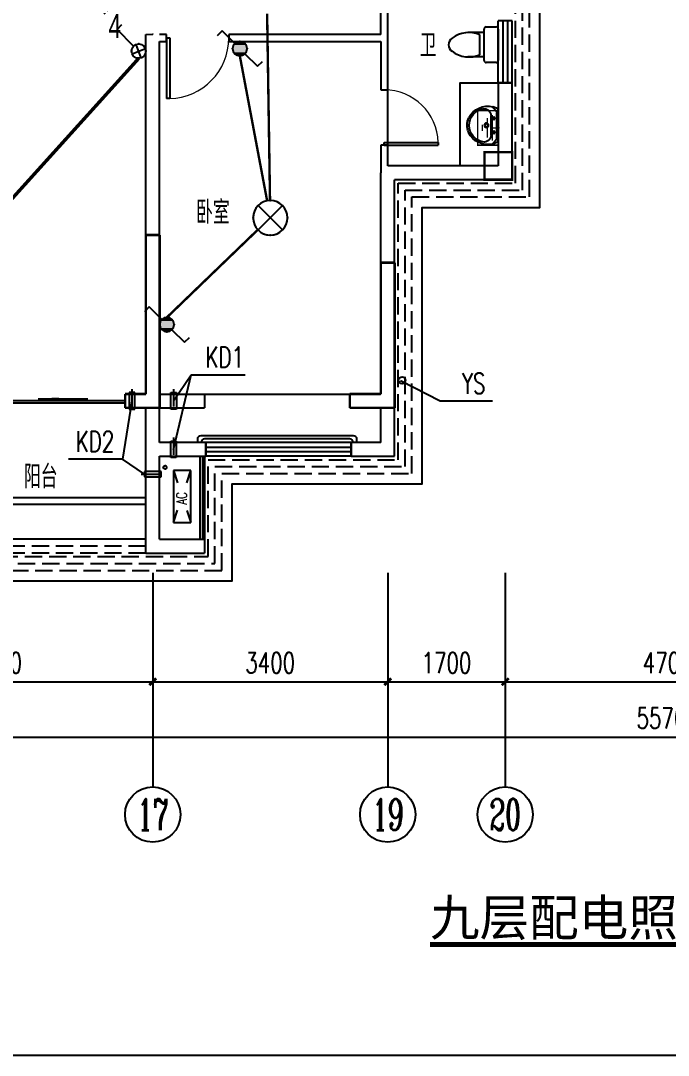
# Model space of a CAD drawing. Extents: x -993182 to -819982, y 169304 to 600104.
# Drawn here: x -963660 to -954289, y 263404 to 278368 of the extents above; entities that cross this region are included whole.
import ezdxf
from ezdxf.enums import TextEntityAlignment as Align

# ---------------------------------------------------------------- set-up
doc = ezdxf.new("R2010")
doc.units = 0
doc.header["$LTSCALE"] = 1000
doc.header["$MEASUREMENT"] = 0
doc.linetypes.add('DASH', pattern=[0.35, 0.25, -0.1])
for name, color, linetype in [('AXIS', 3, 'Continuous'), ('AXIS_TEXT', 7, 'Continuous'), ('DIM-照明', 3, 'Continuous'), ('DIM_LEAD', 3, 'Continuous'), ('DIM_SYMB', 3, 'Continuous'), ('EQUIP-照明', 3, 'Continuous'), ('EQUIP-箱柜', 3, 'Continuous'), ('kan', 146, 'Continuous'), ('KTIAO', 124, 'Continuous'), ('PUB_TEXT', 7, 'Continuous'), ('WALL', 4, 'Continuous'), ('WINDOW', 2, 'Continuous'), ('WIRE-照明', 1, 'Continuous'), ('冷凝水管', 6, 'Continuous'), ('家具', 187, 'Continuous'), ('屋面', 139, 'Continuous'), ('栏杆', 169, 'Continuous'), ('空调、空调洞', 66, 'Continuous'), ('表格', 157, 'Continuous'), ('面层', 215, 'Continuous')]:
    doc.layers.add(name, color=color, linetype=linetype)
doc.layers.add('RENDERING', color=125, linetype='Continuous', lineweight=13)
doc.styles.add('-黑体', font='simhei.ttf')
doc.styles.add('_ROMANC', font='romanc__.ttf', dxfattribs={"width": 0.700005})
doc.styles.add('_TCH_AXIS', font='COMPLEX', dxfattribs={"bigfont": 'GBCBIG'})
doc.styles.add('_TCH_DIM', font='SIMPLEX', dxfattribs={"bigfont": 'GBCBIG'})
doc.styles.add('_TCH_DIM_T3', font='SIMPLEX', dxfattribs={"width": 0.705882, "bigfont": 'GBCBIG'})
doc.styles.add('_TEL_DIM', font='ICED', dxfattribs={"width": 0.8, "height": 3.5, "bigfont": 'BZHZ'})
doc.styles.add('COMPLEX', font='COMPLEX')
doc.styles.add('DIM_FONT', font='simplex_.ttf', dxfattribs={"width": 0.7, "bigfont": 'GBCBIG'})
doc.styles.get("Standard").update_dxf_attribs({"font": 'gbenor.shx', "bigfont": 'gbcbig.shx'})
doc.dimstyles.new('_TCH_ARCH&&100', dxfattribs={"dimtxt": 297.5, "dimasz": 100, "dimexe": 250, "dimexo": 300, "dimgap": 126.25, "dimtad": 1, "dimdec": 0, "dimzin": 0, "dimdsep": 46, "dimtxsty": '_TCH_DIM_T3', "dimblk": 'ARCHTICK', "dimcen": 0.09, "dimclrt": 7, "dimazin": 2, "dimtfac": 1, "dimtdec": 0, "dimtix": 1, "dimtmove": 2, "dimatfit": 3, "dimfxl": 0, "dimtolj": 1, "dimtzin": 0, "dimarcsym": 0})

# ---------------------------------------------------------------- blocks, each defined once
blk = doc.blocks.new('90304092557924')
at = {"layer": 'KTIAO'}
for p, q in [((-375, 125), (-198, 66)), ((-375, 125), (-375, -125)), ((375, 125), (-375, 125)), ((375, 125), (198, 66)), ((375, -125), (375, 125)), ((-203, -68), (-375, -125)), ((-375, -125), (375, -125)), ((200, -67), (375, -125))]:
    blk.add_line(p, q, dxfattribs=at)
at = {"layer": 'KTIAO', "style": '_ROMANC', "width": 0.7}
blk.add_text('AC', height=148.6, dxfattribs=at).set_placement((-113, -66))
at = {"layer": 'KTIAO', "style": 'DIM_FONT', "oblique": 0, "width": 0.6, "flags": 9}
for tag in ['XSIZE', 'YSIZE']:
    blk.add_attdef(tag, (-375, -125), '', height=0.5, dxfattribs=at)
blk = doc.blocks.new('A$C6A1B0631')
at = {"layer": '家具'}
for p, q in [((0, 527), (0, 667)), ((30, 697), (470, 697)), ((500, 667), (500, 527)), ((470, 497), (30, 497)), ((80, 497), (80, 267)), ((390, 437), (110, 437)), ((420, 497), (420, 267))]:
    blk.add_line(p, q, dxfattribs=at)
for centre, radius, start, end in [((30, 667), 30, 90, 180), ((470, 667), 30, 0, 90), ((30, 527), 30, 180, 270), ((477, 284), 398, 157.4505, 216.6381), ((23, 284), 398, 323.3619, 22.5495), ((470, 527), 30, 270, 0), ((250, 108), 110, 213.4509, 326.5491)]:
    blk.add_arc(centre, radius, start, end, dxfattribs=at)
blk = doc.blocks.new('M_E6')
for p, q in [((-240, 0), (-270, -79)), ((240, 0), (-240, 0)), ((-237, 0), (239, 0)), ((240, 0), (270, -79)), ((-213, -36), (-271, -91)), ((-179, -23), (181, -23)), ((141, -105), (-141, -105)), ((-141, -105), (141, -105)), ((217, -37), (274, -95))]:
    blk.add_line(p, q)
for centre, radius in [((-99, -65), 16.3), ((2, -172), 31.6), ((2, -172), 23), ((101, -65), 16.3)]:
    blk.add_circle(centre, radius)
for centre, radius, start, end in [((28, -152), 307, 166.1751, 244.7296), ((-141, -205), 100, 90, 190.5602), ((-179, -73), 50, 90, 133.181), ((-28, -152), 307, 297.0639, 13.8249), ((141, -205), 100, 349.4398, 90), ((181, -73), 50, 44.5607, 90), ((0, -179), 243, 190.5602, 349.4398), ((0, -201), 250, 245.8071, 296.4628), ((28, -152), 307, 266.589, 266.5936)]:
    blk.add_arc(centre, radius, start, end)
at = {"width": 0.8, "flags": 9}
for tag in ['XSIZE', 'YSIZE']:
    blk.add_attdef(tag, (0, 0), '', height=0.5, dxfattribs=at)
blk = doc.blocks.new('TRHH')
at = {"color": 6}
for centre in [(-249202, -461390), (-233616, -461390), (-252617, -471151), (-230201, -471151), (-244307, -473179), (-238511, -473179)]:
    blk.add_circle(centre, 50, dxfattribs=at)
blk = doc.blocks.new('q5')
at = {"color": 3, "const_width": 35}
blk.add_lwpolyline([(-495792, -561244), (-495792, -560844), (-496192, -560844), (-496192, -561244)], close=True, dxfattribs=at)
for points in [[(-501092, -564344), (-501092, -562044)], [(-501092, -562044), (-500892, -562044)], [(-500892, -564544), (-500892, -562044)], [(-497692, -564344), (-497692, -562444)], [(-497692, -562444), (-497492, -562444)], [(-497492, -564544), (-497492, -562444)], [(-501392, -564344), (-501092, -564344)], [(-501392, -564544), (-501392, -564344)], [(-498142, -564344), (-497692, -564344)], [(-498142, -564544), (-498142, -564344)], [(-501392, -564544), (-500892, -564544)], [(-498142, -564544), (-497492, -564544)]]:
    blk.add_lwpolyline(points, dxfattribs=at)
blk = doc.blocks.new('A$C06D6341B')
at = {"layer": '空调、空调洞', "linetype": 'DASH'}
for p, q in [((40, 0), (40, 340)), ((80, 290), (0, 290)), ((0, 290), (0, 50)), ((80, 50), (80, 290)), ((0, 50), (80, 50))]:
    blk.add_line(p, q, dxfattribs=at)
blk = doc.blocks.new('kt')
at = {"layer": 'DIM_LEAD'}
for p, q in [((-424744, -799004), (-424488, -797925)), ((-424744, -799004), (-424488, -797925)), ((-424744, -799004), (-424488, -797925)), ((-424744, -799004), (-424488, -797925)), ((-424744, -799004), (-424488, -797925)), ((-424742, -798304), (-424488, -797925)), ((-424488, -797925), (-423707, -797925)), ((-425344, -798304), (-425483, -799145)), ((-425344, -798304), (-425483, -799145)), ((-425344, -798304), (-425483, -799145)), ((-425344, -798304), (-425483, -799145)), ((-425344, -798304), (-425483, -799145)), ((-425483, -799145), (-426264, -799145)), ((-425162, -799364), (-425483, -799145))]:
    blk.add_line(p, q, dxfattribs=at)
at = {"layer": '冷凝水管'}
blk.add_circle((-424866, -799264, -76424), 25, dxfattribs=at)
at = {"layer": '空调、空调洞'}
for p, rotation in [((-425304, -798134, -76424), 180), ((-425212, -799324, -76424), 270)]:
    blk.add_blockref('A$C06D6341B', p, dxfattribs=dict(at, rotation=rotation))
at = {"layer": '空调、空调洞', "xscale": -1, "rotation": 180}
for p in [(-424782, -798134, -76424), (-424784, -798834, -76424)]:
    blk.add_blockref('A$C06D6341B', p, dxfattribs=at)
at = {"layer": 'DIM_LEAD', "color": 7, "style": '_TCH_DIM', "width": 0.705882}
for s, p in [('KD1', (-424282, -797820)), ('KD2', (-426159, -799040))]:
    blk.add_text(s, height=297.5, dxfattribs=at).set_placement(p)
blk = doc.blocks.new('trh')
at = {"layer": 'DIM_LEAD'}
for p, q in [((-230225, -471153), (-229648, -471451)), ((-229648, -471451), (-228893, -471451))]:
    blk.add_line(p, q, dxfattribs=at)
at = {"layer": 'DIM_LEAD', "color": 7, "style": '_TCH_DIM', "width": 0.705882}
blk.add_text('YS', height=297.5, dxfattribs=at).set_placement((-229338, -471346))
blk = doc.blocks.new('$DorLib2D$00000131')
at = {"color": 0, "linetype": 'Continuous'}
for p, q in [((0.15, 0.125), (0.2319, 0.1973)), ((0.2319, 0.1973), (0.2319, 0.125)), ((-0.5, 0.125), (-0.5, 0)), ((0.0192, 0.125), (-0.5, 0.125)), ((0.0192, 0), (0.0192, 0.125)), ((0.35, 0.125), (0.15, 0.125)), ((-0.5, 0), (0.0192, 0)), ((-0.024, 0), (0.5, 0)), ((-0.024, -0.125), (-0.024, 0)), ((0.5, 0), (0.5, -0.125)), ((-0.35, -0.125), (-0.15, -0.125)), ((-0.2319, -0.1973), (-0.2319, -0.125)), ((-0.15, -0.125), (-0.2319, -0.1973)), ((0.5, -0.125), (-0.024, -0.125))]:
    blk.add_line(p, q, dxfattribs=at)
blk = doc.blocks.new('$DorLib2D$00000001')
for p, q in [((0.45, 0.975), (0.5, 0.975)), ((0.45, 0), (0.45, 0.975)), ((0.5, 0), (0.5, 0.975)), ((0.5, 0), (0.45, 0))]:
    blk.add_line(p, q)
at = {"lineweight": 13}
blk.add_arc((0.475, 0), 0.975, 91.4693, 180, dxfattribs=at)
blk = doc.blocks.new('$WINLIB2D$00000001')
at = {"color": 0}
for points in [[(-0.5, 0.5), (-0.5, -0.5)], [(-0.5, 0.5), (0.5, 0.5)], [(0.5, -0.5), (0.5, 0.5)], [(0.5, 0.1667), (-0.5, 0.1667)], [(0.5, -0.1667), (-0.5, -0.1667)], [(-0.5, -0.5), (0.5, -0.5)]]:
    blk.add_lwpolyline(points, dxfattribs=at)
blk = doc.blocks.new('_AXISO')
blk.add_circle((0, 0), 0.5)
at = {"layer": 'AXIS_TEXT', "style": 'COMPLEX', "width": 1.041667}
blk.add_attdef('A', text='', height=0.56, dxfattribs=at).set_placement((-0.25, -0.28), (0.25, -0.28), align=Align.FIT)
blk = doc.blocks.new('_ArchTick')
at = {"color": 0, "linetype": 'ByBlock', "const_width": 0.4}
blk.add_lwpolyline([(-0.5, -0.5), (0.5, 0.5)], dxfattribs=at)
blk = doc.blocks.new('*D956')
at = {"layer": 'AXIS', "color": 0, "lineweight": -2}
for p, q in [((-343309, -473937), (-343309, -476563)), ((-287609, -473937), (-287609, -476563)), ((-343309, -476313), (-287609, -476313))]:
    blk.add_line(p, q, dxfattribs=at)
at = {"layer": 'Defpoints', "color": 0}
for p in [(-343309, -473637), (-287609, -473637), (-287609, -476313)]:
    blk.add_point(p, dxfattribs=at)
at = {"layer": 'AXIS', "color": 0, "lineweight": -2, "xscale": 100, "yscale": 100, "zscale": 100, "rotation": 180}
blk.add_blockref('_ArchTick', (-343309, -476313), dxfattribs=at)
at = {"layer": 'AXIS', "color": 0, "lineweight": -2, "xscale": 100, "yscale": 100, "zscale": 100}
blk.add_blockref('_ArchTick', (-287609, -476313), dxfattribs=at)
at = {"layer": 'AXIS', "color": 7, "insert": (-315459, -476038), "char_height": 297.5, "attachment_point": 5, "style": '_TCH_DIM_T3'}
blk.add_mtext('\\A1;55700', dxfattribs=at)
blk = doc.blocks.new('*D963')
at = {"layer": 'AXIS', "color": 0, "lineweight": -2}
for p, q in [((-327409, -473937), (-327409, -475763)), ((-322909, -473937), (-322909, -475763)), ((-327409, -475513), (-322909, -475513))]:
    blk.add_line(p, q, dxfattribs=at)
at = {"layer": 'Defpoints', "color": 0}
for p in [(-327409, -473637), (-322909, -473637), (-322909, -475513)]:
    blk.add_point(p, dxfattribs=at)
at = {"layer": 'AXIS', "color": 0, "lineweight": -2, "xscale": 100, "yscale": 100, "zscale": 100, "rotation": 180}
blk.add_blockref('_ArchTick', (-327409, -475513), dxfattribs=at)
at = {"layer": 'AXIS', "color": 0, "lineweight": -2, "xscale": 100, "yscale": 100, "zscale": 100}
blk.add_blockref('_ArchTick', (-322909, -475513), dxfattribs=at)
at = {"layer": 'AXIS', "color": 7, "insert": (-325159, -475238), "char_height": 297.5, "attachment_point": 5, "style": '_TCH_DIM_T3'}
blk.add_mtext('\\A1;4500', dxfattribs=at)
blk = doc.blocks.new('*D964')
at = {"layer": 'AXIS', "color": 0, "lineweight": -2}
for p, q in [((-322909, -473937), (-322909, -475763)), ((-319509, -473937), (-319509, -475763)), ((-322909, -475513), (-319509, -475513))]:
    blk.add_line(p, q, dxfattribs=at)
at = {"layer": 'Defpoints', "color": 0}
for p in [(-322909, -473637), (-319509, -473637), (-319509, -475513)]:
    blk.add_point(p, dxfattribs=at)
at = {"layer": 'AXIS', "color": 0, "lineweight": -2, "xscale": 100, "yscale": 100, "zscale": 100, "rotation": 180}
blk.add_blockref('_ArchTick', (-322909, -475513), dxfattribs=at)
at = {"layer": 'AXIS', "color": 0, "lineweight": -2, "xscale": 100, "yscale": 100, "zscale": 100}
blk.add_blockref('_ArchTick', (-319509, -475513), dxfattribs=at)
at = {"layer": 'AXIS', "color": 7, "insert": (-321209, -475238), "char_height": 297.5, "attachment_point": 5, "style": '_TCH_DIM_T3'}
blk.add_mtext('\\A1;3400', dxfattribs=at)
blk = doc.blocks.new('*D965')
at = {"layer": 'AXIS', "color": 0, "lineweight": -2}
for p, q in [((-319509, -473937), (-319509, -475763)), ((-317809, -473937), (-317809, -475763)), ((-319509, -475513), (-317809, -475513))]:
    blk.add_line(p, q, dxfattribs=at)
at = {"layer": 'Defpoints', "color": 0}
for p in [(-319509, -473637), (-317809, -473637), (-317809, -475513)]:
    blk.add_point(p, dxfattribs=at)
at = {"layer": 'AXIS', "color": 0, "lineweight": -2, "xscale": 100, "yscale": 100, "zscale": 100, "rotation": 180}
blk.add_blockref('_ArchTick', (-319509, -475513), dxfattribs=at)
at = {"layer": 'AXIS', "color": 0, "lineweight": -2, "xscale": 100, "yscale": 100, "zscale": 100}
blk.add_blockref('_ArchTick', (-317809, -475513), dxfattribs=at)
at = {"layer": 'AXIS', "color": 7, "insert": (-318659, -475238), "char_height": 297.5, "attachment_point": 5, "style": '_TCH_DIM_T3'}
blk.add_mtext('\\A1;1700', dxfattribs=at)
blk = doc.blocks.new('*D966')
at = {"layer": 'AXIS', "color": 0, "lineweight": -2}
for p, q in [((-317809, -473937), (-317809, -475763)), ((-313109, -473937), (-313109, -475763)), ((-317809, -475513), (-313109, -475513))]:
    blk.add_line(p, q, dxfattribs=at)
at = {"layer": 'Defpoints', "color": 0}
for p in [(-317809, -473637), (-313109, -473637), (-313109, -475513)]:
    blk.add_point(p, dxfattribs=at)
at = {"layer": 'AXIS', "color": 0, "lineweight": -2, "xscale": 100, "yscale": 100, "zscale": 100, "rotation": 180}
blk.add_blockref('_ArchTick', (-317809, -475513), dxfattribs=at)
at = {"layer": 'AXIS', "color": 0, "lineweight": -2, "xscale": 100, "yscale": 100, "zscale": 100}
blk.add_blockref('_ArchTick', (-313109, -475513), dxfattribs=at)
at = {"layer": 'AXIS', "color": 7, "insert": (-315459, -475238), "char_height": 297.5, "attachment_point": 5, "style": '_TCH_DIM_T3'}
blk.add_mtext('\\A1;4700', dxfattribs=at)
blk = doc.blocks.new('$equip$00002539')
for p, q in [((-0.354, 0.354), (0.354, -0.354)), ((0.354, 0.354), (-0.354, -0.354))]:
    blk.add_line(p, q)
at = {"const_width": 0.04}
blk.add_lwpolyline([(-0.5, 0, 1), (0.5, 0, 1), (-0.5, 0, 0.911406)], format="xyb", dxfattribs=at)
blk.add_circle((0, 0), 0.5)
for p in [(0, 0.5), (-0.5, 0), (0.5, 0), (0, -0.5)]:
    blk.add_point(p)
at = {"color": 7, "style": '_TEL_DIM', "flags": 1}
blk.add_attdef('A', text='', height=0.00002, dxfattribs=at).set_placement((0, 0), align=Align.MIDDLE_CENTER)
blk = doc.blocks.new('$equip$00001208')
for p, q in [((0.147, 0.356), (0.512, 0.72)), ((0.512, 0.72), (0.653, 0.579)), ((-0.147, 0.061), (-0.512, -0.304)), ((-0.512, -0.304), (-0.653, -0.162))]:
    blk.add_line(p, q)
blk.add_circle((0, 0.208), 0.208)
for points in [[(-0.18, 0.312), (0.18, 0.312), (-0.208, 0.208), (0.208, 0.208)], [(-0.104, 0.389), (0.104, 0.389), (-0.18, 0.312), (0.18, 0.312)], [(0, 0.417), (0, 0.417), (-0.104, 0.389), (0.104, 0.389)], [(-0.18, 0.104), (0.18, 0.104), (-0.208, 0.208), (0.208, 0.208)], [(-0.104, 0.028), (0.104, 0.028), (-0.18, 0.104), (0.18, 0.104)], [(0, 0), (0, 0), (-0.104, 0.028), (0.104, 0.028)]]:
    blk.add_solid(points)
at = {"layer": 'EQUIP-照明'}
for p in [(0, 0.417), (-0.208, 0.208), (0, 0), (0.208, 0.208)]:
    blk.add_point(p, dxfattribs=at)
at = {"layer": 'EQUIP-照明', "flags": 9}
blk.add_attdef('A', (0, 0), '', height=0.00002, dxfattribs=at)
blk = doc.blocks.new('$equip$00003196')
at = {"const_width": 0.04}
blk.add_lwpolyline([(-0.5, 0), (0.5, 0), (0.5, -0.6), (-0.5, -0.6)], close=True, dxfattribs=at)
for points in [[(0, 0), (0, -0.173)], [(-0.375, -0.173), (0.375, -0.173)], [(-0.281, -0.32), (0.281, -0.32)], [(-0.094, -0.468), (0.094, -0.468)]]:
    blk.add_lwpolyline(points, dxfattribs=at)
blk.add_point((0, 0))
at = {"flags": 9}
blk.add_attdef('A', (0, 0), '', height=0.00002, rotation=180, dxfattribs=at)
blk = doc.blocks.new('$TELECSYS$00000095')
blk.add_line((0.4, 0.4), (-0.4, -0.4))
at = {"width": 0.8}
blk.add_attdef('N', text='', height=1, dxfattribs=at).set_placement((-0.017, 1.056), align=Align.MIDDLE)
blk = doc.blocks.new('$TelecSys$00000152')
blk.add_blockref('$TELECSYS$00000095', (0, 0))
at = {"style": '_TEL_DIM', "width": 0.7}
blk.add_attdef('N', text='', height=0.875, dxfattribs=at).set_placement((-0.015, 0.924), align=Align.MIDDLE)
blk = doc.blocks.new('$equip$00003183')
for p, q in [((0.147, 0.356), (0.625, 0.833)), ((0.625, 0.833), (0.766, 0.692)), ((-0.076, 0.402), (0.076, 0.014)), ((-0.194, 0.132), (0.194, 0.285))]:
    blk.add_line(p, q)
blk.add_circle((0, 0.208), 0.208)
for p in [(0, 0.417), (-0.208, 0.208), (0, 0), (0.208, 0.208)]:
    blk.add_point(p)
at = {"flags": 9}
blk.add_attdef('A', (0, 0), '', height=0.00002, dxfattribs=at)
blk = doc.blocks.new('5#、7#楼参照')
at = {"layer": 'AXIS'}
for p, q in [((-322908.8, -475591.3), (-322908.8, -477033.5)), ((-319508.8, -475591.3), (-319508.8, -477033.5)), ((-317808.8, -475591.3), (-317808.8, -477033.5))]:
    blk.add_line(p, q, dxfattribs=at)
at = {"layer": 'kan'}
blk.add_line((-322158.8, -472250.9), (-322158.8, -473450.9), dxfattribs=at)
at = {"layer": 'kan', "color": 124, "elevation": 0}
for points in [[(-323008.8, -472850.9), (-327308.8, -472850.9), (-327308.8, -472850.9)], [(-323008.8, -472950.9), (-327308.8, -472950.9)]]:
    blk.add_lwpolyline(points, dxfattribs=at)
at = {"layer": 'kan'}
blk.add_lwpolyline([(-323008.8, -473450.9), (-327308.8, -473450.9)], dxfattribs=at)
at = {"layer": 'kan', "linetype": 'DASH'}
for points in [[(-323008.8, -473550.9), (-327308.8, -473550.9)], [(-323008.8, -473650.9), (-327308.8, -473650.9)]]:
    blk.add_lwpolyline(points, dxfattribs=at)
at = {"layer": 'WALL'}
for p, q in [((-319608.8, -466150.9), (-319608.8, -465050.9)), ((-319508.8, -466250.9), (-319508.8, -465050.9)), ((-323008.8, -466150.9), (-322908.3, -466143.6)), ((-322901, -466144.1), (-322908.3, -466143.6)), ((-323008.8, -466250.9), (-323008.8, -466150.9)), ((-323008.8, -471350.9), (-323008.8, -466250.9)), ((-322708.8, -466150.9), (-322808.8, -466150.9)), ((-322808.8, -471350.9), (-322808.8, -466250.9)), ((-322808.8, -466250.9), (-322708.8, -466250.9)), ((-322708.8, -466250.9), (-322708.8, -466150.9)), ((-319608.8, -466150.9), (-321808.8, -466150.9)), ((-321808.8, -466150.9), (-321808.8, -466250.9)), ((-321808.8, -466250.9), (-319608.8, -466250.9)), ((-319608.8, -466250.9), (-319608.8, -466950.9)), ((-319508.8, -466950.9), (-319508.8, -466250.9)), ((-317708.8, -466850.9), (-317908.8, -466850.9)), ((-317908.8, -466850.9), (-317908.8, -468050.9)), ((-317708.8, -468250.9), (-317708.8, -466850.9)), ((-319608.8, -466950.9), (-319508.8, -466950.9)), ((-319508.8, -467750.9), (-319608.8, -467750.9)), ((-319608.8, -467750.9), (-319608.8, -468150.9)), ((-319508.8, -468050.9), (-319508.8, -467750.9)), ((-317908.8, -468050.9), (-319508.8, -468050.9)), ((-319608.8, -471350.9), (-319608.8, -468150.9)), ((-317708.8, -468250.9), (-319408.8, -468250.9)), ((-319408.8, -471450.9), (-319408.8, -468250.9)), ((-323008.8, -471350.9), (-323308.8, -471350.9)), ((-323308.8, -471350.9), (-323308.8, -471550.9)), ((-322808.8, -471350.9), (-322158.8, -471350.9)), ((-322158.8, -471350.9), (-322158.8, -471550.9)), ((-319608.8, -471350.9), (-320058.8, -471350.9)), ((-320058.8, -471550.9), (-320058.8, -471350.9)), ((-319408.8, -472250.9), (-319408.8, -471450.9)), ((-323308.8, -471550.9), (-323008.8, -471550.9)), ((-323008.8, -472150.9), (-323008.8, -471550.9)), ((-322808.8, -472050.9), (-322808.8, -471550.9)), ((-322808.8, -471550.9), (-322158.8, -471550.9)), ((-319608.8, -471550.9), (-320058.8, -471550.9)), ((-319608.8, -472050.9), (-319608.8, -471550.9)), ((-322138.8, -472050.9), (-322808.8, -472050.9)), ((-322138.8, -472250.9), (-322138.8, -472050.9)), ((-319608.8, -472050.9), (-320038.8, -472050.9)), ((-320038.8, -472050.9), (-320038.8, -472250.9)), ((-323008.8, -473650.9), (-323008.8, -472150.9)), ((-322808.8, -472250.9), (-322138.8, -472250.9)), ((-322808.8, -473450.9), (-322808.8, -472250.9)), ((-320038.8, -472250.9), (-319408.8, -472250.9)), ((-322808.8, -473450.9), (-322158.8, -473450.9)), ((-322158.8, -473450.9), (-322158.8, -473650.9)), ((-323008.8, -473650.9), (-322158.8, -473650.9))]:
    blk.add_line(p, q, dxfattribs=at)
at = {"layer": 'WINDOW'}
for p, q in [((-319508.8, -467750.9, 0), (-319508.8, -466950.9, 0)), ((-322158.8, -471350.9), (-320058.8, -471350.9))]:
    blk.add_line(p, q, dxfattribs=at)
at = {"layer": '家具'}
blk.add_lwpolyline([(-317908.8, -468050.9), (-318458.8, -468050.9), (-318458.8, -467150.9), (-318458.8, -466850.9), (-317908.8, -466850.9)], dxfattribs=at)
at = {"layer": '屋面', "color": 190}
blk.add_lwpolyline([(-328658.8, -460650.9), (-332358.8, -460650.9), (-332358.8, -458750.9), (-338608.8, -458750.9), (-338608.8, -460350.9), (-343708.8, -460350.9), (-343708.8, -468650.9), (-342008.8, -468650.9), (-342008.8, -472650.9), (-339258.8, -472650.9), (-339258.8, -474050.9), (-332408.8, -474050.9), (-332408.8, -471950.9), (-328608.8, -471950.9), (-328608.8, -474050.9), (-321758.8, -474050.9), (-321758.8, -472650.9), (-319008.8, -472650.9), (-319008.8, -468650.9), (-317308.8, -468650.9), (-317308.8, -460350.9), (-322408.8, -460350.9), (-322408.8, -458750.9), (-328658.8, -458750.9)], close=True, dxfattribs=at)
at = {"layer": '屋面', "color": 190, "linetype": 'DASH'}
for points in [[(-328508.8, -460800.9), (-332508.8, -460800.9), (-332508.8, -458900.9), (-338458.8, -458900.9), (-338458.8, -460500.9), (-343558.8, -460500.9), (-343558.8, -468500.9), (-341858.8, -468500.9), (-341858.8, -472500.9), (-339108.8, -472500.9), (-339108.8, -473900.9), (-332558.8, -473900.9), (-332558.8, -471800.9), (-328458.8, -471800.9), (-328458.8, -473900.9), (-321908.8, -473900.9), (-321908.8, -472500.9), (-319158.8, -472500.9), (-319158.8, -468500.9), (-317458.8, -468500.9), (-317458.8, -460500.9), (-322558.8, -460500.9), (-322558.8, -458900.9), (-328508.8, -458900.9)], [(-328408.8, -460900.9), (-332608.8, -460900.9), (-332608.8, -459000.9), (-338358.8, -459000.9), (-338358.8, -460600.9), (-343458.8, -460600.9), (-343458.8, -468400.9), (-341758.8, -468400.9), (-341758.8, -472400.9), (-339008.8, -472400.9), (-339008.8, -473800.9), (-332658.8, -473800.9), (-332658.8, -471700.9), (-328358.8, -471700.9), (-328358.8, -473800.9), (-322008.8, -473800.9), (-322008.8, -472400.9), (-319258.8, -472400.9), (-319258.8, -468400.9), (-317558.8, -468400.9), (-317558.8, -460600.9), (-322658.8, -460600.9), (-322658.8, -459000.9), (-328408.8, -459000.9)], [(-328308.8, -461000.9), (-332708.8, -461000.9), (-332708.8, -459100.9), (-338258.8, -459100.9), (-338258.8, -460700.9), (-343358.8, -460700.9), (-343358.8, -468300.9), (-341658.8, -468300.9), (-341658.8, -472300.9), (-338908.8, -472300.9), (-338908.8, -473700.9), (-332758.8, -473700.9), (-332758.8, -471600.9), (-328258.8, -471600.9), (-328258.8, -473700.9), (-322108.8, -473700.9), (-322108.8, -472300.9), (-319358.8, -472300.9), (-319358.8, -468300.9), (-317658.8, -468300.9), (-317658.8, -460700.9), (-322758.8, -460700.9), (-322758.8, -459100.9), (-328308.8, -459100.9)]]:
    blk.add_lwpolyline(points, close=True, dxfattribs=at)
at = {"layer": '栏杆'}
for p, q in [((-322228.8, -472250.9), (-322228.8, -473450.9)), ((-322188.8, -472250.9), (-322188.8, -473450.9))]:
    blk.add_line(p, q, dxfattribs=at)
for points in [[(-322258.8, -472050.9), (-322258.8, -472000.9, -0.4142136), (-322208.8, -471950.9), (-320008.8, -471950.9, -0.4142136), (-319958.8, -472000.9), (-319958.8, -472050.9)], [(-320008.8, -472050.9), (-320008.8, -472050.9, 0.4142136), (-320058.8, -472000.9), (-322158.8, -472000.9, 0.4142136), (-322208.8, -472050.9), (-322208.8, -472050.9)]]:
    blk.add_lwpolyline(points, format="xyb", dxfattribs=at)
at = {"layer": '表格'}
blk.add_lwpolyline([(-351842.7, -480915.5), (-278242.7, -480915.5)], dxfattribs=at)
at = {"color": 6}
blk.add_blockref('TRHH', (-89100, 0), dxfattribs=at)
at = {"layer": 'AXIS'}
ref = blk.add_blockref('_AXISO', (-322908.8, -477433.5), dxfattribs=dict(at, xscale=800, yscale=800, zscale=800))
ref.add_attrib('A', '17', dxfattribs={"layer": 'AXIS_TEXT', "height": 452.55, "style": '_TCH_AXIS', "width": 0.724138}).set_placement((-323135.1, -477659.8), (-322682.5, -477659.8), align=Align.FIT)
ref = blk.add_blockref('_AXISO', (-319508.8, -477433.5), dxfattribs=dict(at, xscale=800, yscale=800, zscale=800))
ref.add_attrib('A', '19', dxfattribs={"layer": 'AXIS_TEXT', "height": 452.55, "style": '_TCH_AXIS', "width": 0.724138}).set_placement((-319735.1, -477659.8), (-319282.5, -477659.8), align=Align.FIT)
ref = blk.add_blockref('_AXISO', (-317808.8, -477433.5), dxfattribs=dict(at, xscale=800, yscale=800, zscale=800))
ref.add_attrib('A', '20', dxfattribs={"layer": 'AXIS_TEXT', "height": 452.55, "style": '_TCH_AXIS', "width": 0.617647}).set_placement((-318035.1, -477659.8), (-317582.5, -477659.8), align=Align.FIT)
at = {"layer": 'RENDERING', "rotation": 90}
blk.add_blockref('90304092557924', (-322482.7, -472833.9), dxfattribs=at)
at = {"layer": 'WINDOW'}
for name, p, xscale, yscale, zscale, rotation in [('$WINLIB2D$00000001', (-317808.8, -466400.9), -900, -200, -900, 270), ('$DorLib2D$00000001', (-322258.8, -466200.9), 900, 900, 900, 180), ('$DorLib2D$00000001', (-319558.8, -467350.9), -800, -800, -800, 90), ('$DorLib2D$00000131', (-325108.8, -471450.9), 3600, 200, 3600, 180), ('$WINLIB2D$00000001', (-321088.8, -472150.9), 2100, 200, 2100, 180.0000000000157)]:
    blk.add_blockref(name, p, dxfattribs=dict(at, xscale=xscale, yscale=yscale, zscale=zscale, rotation=rotation))
at = {"layer": '家具', "xscale": 1.03000020980835, "yscale": 1.03000020980835, "zscale": 1.03000020980835, "rotation": 270}
blk.add_blockref('A$C6A1B0631', (-318626.9, -466041.4), dxfattribs=at)
at = {"layer": '家具', "xscale": -1, "rotation": 270}
blk.add_blockref('M_E6', (-317908.8, -467465), dxfattribs=at)
at = {"layer": '面层'}
for name, p in [('kt', (102134.9, 326853.2)), ('trh', (-89100, 0)), ('q5', (178083.2, 92993.2))]:
    blk.add_blockref(name, p, dxfattribs=at)
at = {"layer": 'AXIS'}
for p1, p2, distance, picture, middle in [((-343308.8, -473636.5), (-287608.8, -473636.5), -2677, '*D956', (-315458.8, -476038.5)), ((-327408.8, -473636.5), (-322908.8, -473636.5), -1877, '*D963', (-325158.8, -475238.5)), ((-322908.8, -473636.5), (-319508.8, -473636.5), -1877, '*D964', (-321208.8, -475238.5)), ((-319508.8, -473636.5), (-317808.8, -473636.5), -1877, '*D965', (-318658.8, -475238.5)), ((-317808.8, -473636.5), (-313108.8, -473636.5), -1877, '*D966', (-315458.8, -475238.5))]:
    dim = blk.add_aligned_dim(p1=p1, p2=p2, distance=distance, dimstyle='_TCH_ARCH&&100', dxfattribs=at)
    dim.commit()
    dim.dimension.update_dxf_attribs({"geometry": picture, "text_midpoint": middle})

msp = doc.modelspace()

# ---------------------------------------------------------------- linework, layer by layer
at = {"layer": 'DIM_SYMB', "const_width": 70}
msp.add_lwpolyline([(-957737, 265006), (-950910, 265006)], dxfattribs=at)
at = {"layer": 'WIRE-照明', "linetype": 'Continuous', "const_width": 35}
for points in [[(-960052, 275768), (-960094, 278468)], [(-960094, 275764), (-960489, 277860)], [(-960228, 275345), (-961544, 274077)]]:
    msp.add_lwpolyline(points, dxfattribs=at)
at = {"layer": 'WIRE-照明', "linetype": 'Continuous', "const_width": 50, "elevation": 0}
msp.add_lwpolyline([(-963820, 275754), (-961952, 277823)], dxfattribs=at)

# ---------------------------------------------------------------- block references
at = {"layer": 'DIM-照明'}
ref = msp.add_blockref('$TelecSys$00000152', (-962319, 278614), dxfattribs=dict(at, xscale=350, yscale=350, zscale=350, rotation=182.6785450973444))
ref.add_attrib('N', '4', dxfattribs={"layer": '0', "color": 7, "height": 350, "style": '_TEL_DIM', "width": 0.7}).set_placement((-962298, 278292), align=Align.MIDDLE)
at = {"layer": 'EQUIP-照明', "yscale": 500, "zscale": 500}
for name, p, xscale, rotation in [('$equip$00003183', (-961848, 277928, 0), 500, 90), ('$equip$00001208', (-960489, 278068), -500, 180), ('$equip$00001208', (-961544, 274077), -500, 180)]:
    msp.add_blockref(name, p, dxfattribs=dict(at, xscale=xscale, rotation=rotation))
at = {"layer": 'EQUIP-照明', "xscale": -500, "yscale": 500, "zscale": 500}
msp.add_blockref('$equip$00002539', (-960048, 275518), dxfattribs=at)
at = {"layer": 'EQUIP-箱柜', "xscale": -500, "yscale": 500, "zscale": 500, "rotation": 270}
msp.add_blockref('$equip$00003196', (-956748, 276818), dxfattribs=at)
at = {"layer": '面层'}
msp.add_blockref('5#、7#楼参照', (-638840, 744319), dxfattribs=at)

# ---------------------------------------------------------------- texts
at = {"layer": 'DIM_SYMB', "color": 7, "style": '-黑体'}
msp.add_text('九层配电照明平面图', height=525.7, dxfattribs=at).set_placement((-957737, 265133, 153000))
at = {"layer": 'PUB_TEXT'}
for s, height, p in [('卫', 338, (-957887, 277842)), ('卧室', 337.6, (-961122, 275428, 0)), ('阳台', 337.6, (-963612, 271604, 0))]:
    msp.add_text(s, height=height, dxfattribs=at).set_placement(p)

doc.saveas('drawing.dxf')
